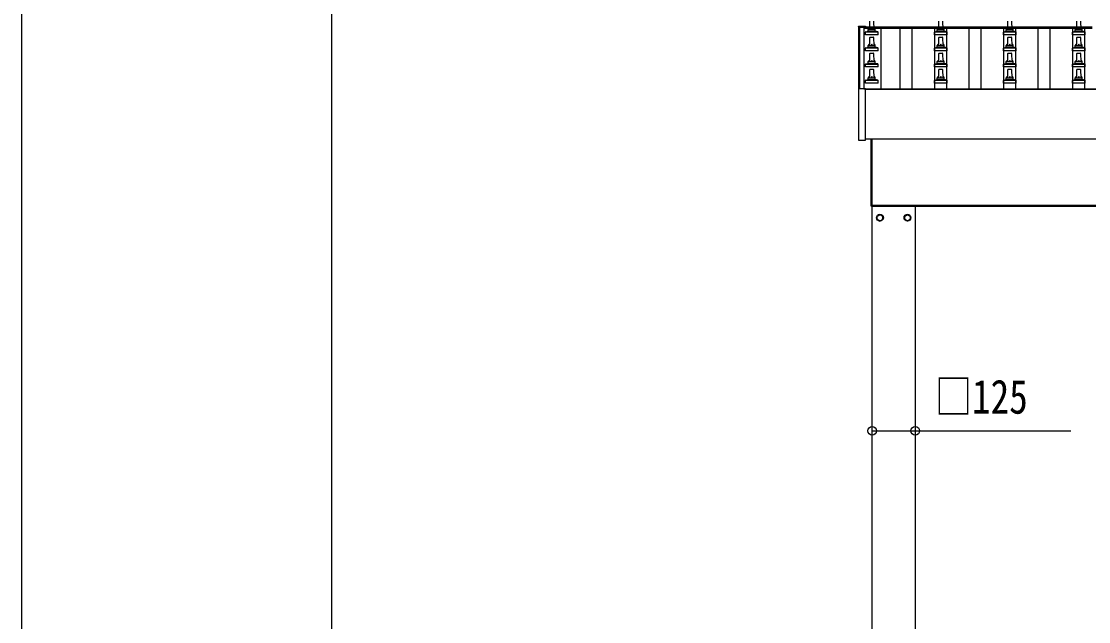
# Model space of a CAD drawing. Units: millimetres, scale not verified. Extents: x -12615 to 12615, y -8910 to 8910.
# Drawn here: x -12615 to -9521, y -3891 to -2149 of the extents above; entities that cross this region are included whole.
import ezdxf
from ezdxf.enums import TextEntityAlignment as Align

# ---------------------------------------------------------------- set-up
doc = ezdxf.new("R2010")
doc.units = ezdxf.units.MM
doc.header["$LTSCALE"] = 40
for name, color, linetype in [('0-4_YKK_13', 4, 'Continuous'), ('0-5_YKK_A1', 4, 'Continuous'), ('0-6_YKK_D', 6, 'Continuous'), ('0-7_YKK_ZWAK', 7, 'Continuous')]:
    doc.layers.add(name, color=color, linetype=linetype)
doc.styles.add('ＭＳ ゴシック', font='')
doc.styles.get('ＭＳ ゴシック').set_extended_font_data('MS Gothic')

msp = doc.modelspace()

# ---------------------------------------------------------------- linework, layer by layer
at = {"layer": '0-4_YKK_13'}
for p, q in [((-10188.31, -2164.25), (-10188.31, -2164.84)), ((-10188.31, -2164.84), (-10188.31, -2345.17)), ((-10187.31, -2163.73), (-10169.31, -2163.73)), ((-10168.31, -2165.18), (-10168.31, -2164.25)), ((-10168.31, -2165.18), (-10168.31, -2164.84)), ((-10156, -2172.92), (-10155.28, -2149.4)), ((-10144.73, -2149.4), (-10144, -2172.92)), ((-9956, -2172.92), (-9955.28, -2149.4)), ((-9944.73, -2149.4), (-9944, -2172.92)), ((-9756, -2172.92), (-9755.28, -2149.4)), ((-9744.73, -2149.4), (-9744, -2172.92)), ((-9556, -2172.92), (-9555.28, -2149.4)), ((-9544.73, -2149.4), (-9544, -2172.92)), ((-10168.25, -2188.42), (-10168.25, -2180.71)), ((-10131.75, -2188.42), (-10168.25, -2188.42)), ((-10167.87, -2179.92), (-10132.13, -2179.92)), ((-10167.49, -2179.74), (-10160.77, -2178.11)), ((-10160.38, -2177.92), (-10139.62, -2177.92)), ((-10160, -2177.14), (-10160, -2172.92)), ((-10159, -2172.92), (-10141, -2172.92)), ((-10156, -2219.59), (-10155.28, -2196.06)), ((-10154.28, -2195.09), (-10145.73, -2195.09)), ((-10144.73, -2196.06), (-10144, -2219.59)), ((-10140, -2177.14), (-10140, -2172.92)), ((-10132.52, -2179.74), (-10139.24, -2178.11)), ((-10131.75, -2188.42), (-10131.75, -2180.71)), ((-9968.25, -2188.42), (-9968.25, -2180.71)), ((-9931.75, -2188.42), (-9968.25, -2188.42)), ((-9967.87, -2179.92), (-9932.13, -2179.92)), ((-9967.49, -2179.74), (-9960.77, -2178.11)), ((-9960.38, -2177.92), (-9939.62, -2177.92)), ((-9960, -2177.14), (-9960, -2172.92)), ((-9959, -2172.92), (-9941, -2172.92)), ((-9956, -2219.59), (-9955.28, -2196.06)), ((-9954.28, -2195.09), (-9945.73, -2195.09)), ((-9944.73, -2196.06), (-9944, -2219.59)), ((-9940, -2177.14), (-9940, -2172.92)), ((-9932.52, -2179.74), (-9939.24, -2178.11)), ((-9931.75, -2188.42), (-9931.75, -2180.71)), ((-9768.25, -2188.42), (-9768.25, -2180.71)), ((-9731.75, -2188.42), (-9768.25, -2188.42)), ((-9767.87, -2179.92), (-9732.13, -2179.92)), ((-9767.49, -2179.74), (-9760.77, -2178.11)), ((-9760.38, -2177.92), (-9739.62, -2177.92)), ((-9760, -2177.14), (-9760, -2172.92)), ((-9759, -2172.92), (-9741, -2172.92)), ((-9756, -2219.59), (-9755.28, -2196.06)), ((-9754.28, -2195.09), (-9745.73, -2195.09)), ((-9744.73, -2196.06), (-9744, -2219.59)), ((-9740, -2177.14), (-9740, -2172.92)), ((-9732.52, -2179.74), (-9739.24, -2178.11)), ((-9731.75, -2188.42), (-9731.75, -2180.71)), ((-9568.25, -2188.42), (-9568.25, -2180.71)), ((-9531.75, -2188.42), (-9568.25, -2188.42)), ((-9567.87, -2179.92), (-9532.13, -2179.92)), ((-9567.49, -2179.74), (-9560.77, -2178.11)), ((-9560.38, -2177.92), (-9539.62, -2177.92)), ((-9560, -2177.14), (-9560, -2172.92)), ((-9559, -2172.92), (-9541, -2172.92)), ((-9556, -2219.59), (-9555.28, -2196.06)), ((-9554.28, -2195.09), (-9545.73, -2195.09)), ((-9544.73, -2196.06), (-9544, -2219.59)), ((-9540, -2177.14), (-9540, -2172.92)), ((-9532.52, -2179.74), (-9539.24, -2178.11)), ((-9531.75, -2188.42), (-9531.75, -2180.71)), ((-10168.25, -2235.09), (-10168.25, -2227.37)), ((-10167.87, -2226.59), (-10132.13, -2226.59)), ((-10167.49, -2226.4), (-10160.77, -2224.77)), ((-10160.38, -2224.59), (-10139.62, -2224.59)), ((-10160, -2223.8), (-10160, -2219.59)), ((-10159, -2219.59), (-10141, -2219.59)), ((-10140, -2223.8), (-10140, -2219.59)), ((-10132.52, -2226.4), (-10139.24, -2224.77)), ((-10131.75, -2235.09), (-10131.75, -2227.37)), ((-9968.25, -2235.09), (-9968.25, -2227.37)), ((-9967.87, -2226.59), (-9932.13, -2226.59)), ((-9967.49, -2226.4), (-9960.77, -2224.77)), ((-9960.38, -2224.59), (-9939.62, -2224.59)), ((-9960, -2223.8), (-9960, -2219.59)), ((-9959, -2219.59), (-9941, -2219.59)), ((-9940, -2223.8), (-9940, -2219.59)), ((-9932.52, -2226.4), (-9939.24, -2224.77)), ((-9931.75, -2235.09), (-9931.75, -2227.37)), ((-9768.25, -2235.09), (-9768.25, -2227.37)), ((-9767.87, -2226.59), (-9732.13, -2226.59)), ((-9767.49, -2226.4), (-9760.77, -2224.77)), ((-9760.38, -2224.59), (-9739.62, -2224.59)), ((-9760, -2223.8), (-9760, -2219.59)), ((-9759, -2219.59), (-9741, -2219.59)), ((-9740, -2223.8), (-9740, -2219.59)), ((-9732.52, -2226.4), (-9739.24, -2224.77)), ((-9731.75, -2235.09), (-9731.75, -2227.37)), ((-9568.25, -2235.09), (-9568.25, -2227.37)), ((-9567.87, -2226.59), (-9532.13, -2226.59)), ((-9567.49, -2226.4), (-9560.77, -2224.77)), ((-9560.38, -2224.59), (-9539.62, -2224.59)), ((-9560, -2223.8), (-9560, -2219.59)), ((-9559, -2219.59), (-9541, -2219.59)), ((-9540, -2223.8), (-9540, -2219.59)), ((-9532.52, -2226.4), (-9539.24, -2224.77)), ((-9531.75, -2235.09), (-9531.75, -2227.37)), ((-10131.75, -2235.09), (-10168.25, -2235.09)), ((-10156, -2266.26), (-10155.28, -2242.73)), ((-10154.28, -2241.76), (-10145.73, -2241.76)), ((-10144.73, -2242.73), (-10144, -2266.26)), ((-9931.75, -2235.09), (-9968.25, -2235.09)), ((-9956, -2266.26), (-9955.28, -2242.73)), ((-9954.28, -2241.76), (-9945.73, -2241.76)), ((-9944.73, -2242.73), (-9944, -2266.26)), ((-9731.75, -2235.09), (-9768.25, -2235.09)), ((-9756, -2266.26), (-9755.28, -2242.73)), ((-9754.28, -2241.76), (-9745.73, -2241.76)), ((-9744.73, -2242.73), (-9744, -2266.26)), ((-9531.75, -2235.09), (-9568.25, -2235.09)), ((-9556, -2266.26), (-9555.28, -2242.73)), ((-9554.28, -2241.76), (-9545.73, -2241.76)), ((-9544.73, -2242.73), (-9544, -2266.26)), ((-10168.25, -2281.76), (-10168.25, -2274.04)), ((-10131.75, -2281.76), (-10168.25, -2281.76)), ((-10167.87, -2273.26), (-10132.13, -2273.26)), ((-10167.49, -2273.07), (-10160.77, -2271.44)), ((-10160.38, -2271.26), (-10139.62, -2271.26)), ((-10160, -2270.47), (-10160, -2266.26)), ((-10159, -2266.26), (-10141, -2266.26)), ((-10154.28, -2288.42), (-10145.73, -2288.42)), ((-10140, -2270.47), (-10140, -2266.26)), ((-10132.52, -2273.07), (-10139.24, -2271.44)), ((-10131.75, -2281.76), (-10131.75, -2274.04)), ((-9968.25, -2281.76), (-9968.25, -2274.04)), ((-9931.75, -2281.76), (-9968.25, -2281.76)), ((-9967.87, -2273.26), (-9932.13, -2273.26)), ((-9967.49, -2273.07), (-9960.77, -2271.44)), ((-9960.38, -2271.26), (-9939.62, -2271.26)), ((-9960, -2270.47), (-9960, -2266.26)), ((-9959, -2266.26), (-9941, -2266.26)), ((-9954.28, -2288.42), (-9945.73, -2288.42)), ((-9940, -2270.47), (-9940, -2266.26)), ((-9932.52, -2273.07), (-9939.24, -2271.44)), ((-9931.75, -2281.76), (-9931.75, -2274.04)), ((-9768.25, -2281.76), (-9768.25, -2274.04)), ((-9731.75, -2281.76), (-9768.25, -2281.76)), ((-9767.87, -2273.26), (-9732.13, -2273.26)), ((-9767.49, -2273.07), (-9760.77, -2271.44)), ((-9760.38, -2271.26), (-9739.62, -2271.26)), ((-9760, -2270.47), (-9760, -2266.26)), ((-9759, -2266.26), (-9741, -2266.26)), ((-9754.28, -2288.42), (-9745.73, -2288.42)), ((-9740, -2270.47), (-9740, -2266.26)), ((-9732.52, -2273.07), (-9739.24, -2271.44)), ((-9731.75, -2281.76), (-9731.75, -2274.04)), ((-9568.25, -2281.76), (-9568.25, -2274.04)), ((-9531.75, -2281.76), (-9568.25, -2281.76)), ((-9567.87, -2273.26), (-9532.13, -2273.26)), ((-9567.49, -2273.07), (-9560.77, -2271.44)), ((-9560.38, -2271.26), (-9539.62, -2271.26)), ((-9560, -2270.47), (-9560, -2266.26)), ((-9559, -2266.26), (-9541, -2266.26)), ((-9554.28, -2288.42), (-9545.73, -2288.42)), ((-9540, -2270.47), (-9540, -2266.26)), ((-9532.52, -2273.07), (-9539.24, -2271.44)), ((-9531.75, -2281.76), (-9531.75, -2274.04)), ((-10167.87, -2319.92), (-10132.13, -2319.92)), ((-10167.49, -2319.74), (-10160.77, -2318.11)), ((-10160.38, -2317.92), (-10139.62, -2317.92)), ((-10160, -2317.14), (-10160, -2312.92)), ((-10159, -2312.92), (-10141, -2312.92)), ((-10156, -2312.92), (-10155.28, -2289.4)), ((-10144.73, -2289.4), (-10144, -2312.92)), ((-10140, -2317.14), (-10140, -2312.92)), ((-10132.52, -2319.74), (-10139.24, -2318.11)), ((-9967.87, -2319.92), (-9932.13, -2319.92)), ((-9967.49, -2319.74), (-9960.77, -2318.11)), ((-9960.38, -2317.92), (-9939.62, -2317.92)), ((-9960, -2317.14), (-9960, -2312.92)), ((-9959, -2312.92), (-9941, -2312.92)), ((-9956, -2312.92), (-9955.28, -2289.4)), ((-9944.73, -2289.4), (-9944, -2312.92)), ((-9940, -2317.14), (-9940, -2312.92)), ((-9932.52, -2319.74), (-9939.24, -2318.11)), ((-9767.87, -2319.92), (-9732.13, -2319.92)), ((-9767.49, -2319.74), (-9760.77, -2318.11)), ((-9760.38, -2317.92), (-9739.62, -2317.92)), ((-9760, -2317.14), (-9760, -2312.92)), ((-9759, -2312.92), (-9741, -2312.92)), ((-9756, -2312.92), (-9755.28, -2289.4)), ((-9744.73, -2289.4), (-9744, -2312.92)), ((-9740, -2317.14), (-9740, -2312.92)), ((-9732.52, -2319.74), (-9739.24, -2318.11)), ((-9567.87, -2319.92), (-9532.13, -2319.92)), ((-9567.49, -2319.74), (-9560.77, -2318.11)), ((-9560.38, -2317.92), (-9539.62, -2317.92)), ((-9560, -2317.14), (-9560, -2312.92)), ((-9559, -2312.92), (-9541, -2312.92)), ((-9556, -2312.92), (-9555.28, -2289.4)), ((-9544.73, -2289.4), (-9544, -2312.92)), ((-9540, -2317.14), (-9540, -2312.92)), ((-9532.52, -2319.74), (-9539.24, -2318.11)), ((-10188.31, -2345.34), (-10188.31, -2493.34)), ((-10187.31, -2344.84), (-10187.81, -2344.84)), ((-10169.31, -2344.84), (-10187.31, -2344.84)), ((-10168.81, -2344.84), (-10169.31, -2344.84)), ((-10168.31, -2493.34), (-10168.31, -2345.34)), ((-10168.25, -2328.42), (-10168.25, -2320.71)), ((-10131.75, -2328.42), (-10168.25, -2328.42)), ((-10131.75, -2328.42), (-10131.75, -2320.71)), ((-9968.25, -2328.42), (-9968.25, -2320.71)), ((-9931.75, -2328.42), (-9968.25, -2328.42)), ((-9931.75, -2328.42), (-9931.75, -2320.71)), ((-9768.25, -2328.42), (-9768.25, -2320.71)), ((-9731.75, -2328.42), (-9768.25, -2328.42)), ((-9731.75, -2328.42), (-9731.75, -2320.71)), ((-9568.25, -2328.42), (-9568.25, -2320.71)), ((-9531.75, -2328.42), (-9568.25, -2328.42)), ((-9531.75, -2328.42), (-9531.75, -2320.71)), ((-10187.81, -2493.84), (-10168.81, -2493.84)), ((-10152, -2685.18), (-10152, -2491.21)), ((-10150, -2491.21), (-10150, -2685.18)), ((-10150, -2685.18), (-10152, -2685.18)), ((-10117.91, -2718.93), (-10118.01, -2718.93)), ((-10117.91, -2719.43), (-10118.01, -2719.43)), ((-10055.1, -2718.93), (-10055, -2718.93)), ((-10055.1, -2719.43), (-10055, -2719.43))]:
    msp.add_line(p, q, dxfattribs=at)
for points in [[(-10188.31, -2164.25), (-10188.27, -2164.06), (-10188.19, -2163.93), (-10188.11, -2163.85), (-10188.02, -2163.79), (-10187.94, -2163.76), (-10187.89, -2163.75), (-10187.85, -2163.75), (-10187.81, -2163.74), (-10187.62, -2163.73), (-10187.44, -2163.73), (-10187.31, -2163.73)], [(-10169.31, -2163.73), (-10169.11, -2163.73), (-10168.94, -2163.73), (-10168.8, -2163.74), (-10168.73, -2163.75), (-10168.68, -2163.76), (-10168.58, -2163.8), (-10168.45, -2163.89), (-10168.36, -2164.02), (-10168.35, -2164.05)]]:
    msp.add_lwpolyline(points, dxfattribs=at)
for points in [[(-10126.5, -2709.37), (-10135, -2714.28), (-10135, -2724.09), (-10126.5, -2729), (-10118, -2724.09), (-10118, -2714.28)], [(-10046.5, -2709.37), (-10038, -2714.28), (-10038, -2724.09), (-10046.5, -2729), (-10055, -2724.09), (-10055, -2714.28)]]:
    msp.add_lwpolyline(points, close=True, dxfattribs=at)
for centre, radius in [((-10126.5, -2719.18), 10), ((-10126.5, -2719.18), 8.5), ((-10046.5, -2719.18), 10), ((-10046.5, -2719.18), 8.5)]:
    msp.add_circle(centre, radius, dxfattribs=at)
for centre, radius, start, end in [((-10168.81, -2164.25), 0.499, 0.00068, 23.5008), ((-10167.25, -2180.71), 1, 103.62699, 180), ((-10161, -2177.14), 1, 283.62699, 0), ((-10155.92, -2173.56), 4.13, 90, 171.17633), ((-10159, -2173.92), 1, 90, 180), ((-10154.28, -2196.09), 1, 90, 178.60509), ((-10146.67, -2172.92), 4.83, 133.60282, 180), ((-10153.34, -2172.92), 4.83, 0, 46.39718), ((-10145.73, -2196.09), 1, 1.39491, 90), ((-10144.09, -2173.56), 4.13, 8.82367, 90), ((-10141, -2173.92), 1, 0, 90), ((-10139, -2177.14), 1, 180, 256.37301), ((-10132.75, -2180.71), 1, 0, 76.37301), ((-9967.25, -2180.71), 1, 103.62699, 180), ((-9961, -2177.14), 1, 283.62699, 0), ((-9955.92, -2173.56), 4.13, 90, 171.17633), ((-9959, -2173.92), 1, 90, 180), ((-9954.28, -2196.09), 1, 90, 178.60509), ((-9946.67, -2172.92), 4.83, 133.60282, 180), ((-9953.34, -2172.92), 4.83, 0, 46.39718), ((-9945.73, -2196.09), 1, 1.39491, 90), ((-9944.09, -2173.56), 4.13, 8.82367, 90), ((-9941, -2173.92), 1, 0, 90), ((-9939, -2177.14), 1, 180, 256.37301), ((-9932.75, -2180.71), 1, 0, 76.37301), ((-9767.25, -2180.71), 1, 103.62699, 180), ((-9761, -2177.14), 1, 283.62699, 0), ((-9755.92, -2173.56), 4.13, 90, 171.17633), ((-9759, -2173.92), 1, 90, 180), ((-9754.28, -2196.09), 1, 90, 178.60509), ((-9746.67, -2172.92), 4.83, 133.60282, 180), ((-9753.34, -2172.92), 4.83, 0, 46.39718), ((-9745.73, -2196.09), 1, 1.39491, 90), ((-9744.09, -2173.56), 4.13, 8.82367, 90), ((-9741, -2173.92), 1, 0, 90), ((-9739, -2177.14), 1, 180, 256.37301), ((-9732.75, -2180.71), 1, 0, 76.37301), ((-9567.25, -2180.71), 1, 103.62699, 180), ((-9561, -2177.14), 1, 283.62699, 0), ((-9555.92, -2173.56), 4.13, 90, 171.17633), ((-9559, -2173.92), 1, 90, 180), ((-9554.28, -2196.09), 1, 90, 178.60509), ((-9546.67, -2172.92), 4.83, 133.60282, 180), ((-9553.34, -2172.92), 4.83, 0, 46.39718), ((-9545.73, -2196.09), 1, 1.39491, 90), ((-9544.09, -2173.56), 4.13, 8.82367, 90), ((-9541, -2173.92), 1, 0, 90), ((-9539, -2177.14), 1, 180, 256.37301), ((-9532.75, -2180.71), 1, 0, 76.37301), ((-10167.25, -2227.37), 1, 103.62699, 180), ((-10161, -2223.8), 1, 283.62699, 0), ((-10155.92, -2220.22), 4.13, 90, 171.17633), ((-10159, -2220.59), 1, 90, 180), ((-10146.67, -2219.59), 4.83, 133.60282, 180), ((-10153.34, -2219.59), 4.83, 0, 46.39718), ((-10144.09, -2220.22), 4.13, 8.82367, 90), ((-10141, -2220.59), 1, 0, 90), ((-10139, -2223.8), 1, 180, 256.37301), ((-10132.75, -2227.37), 1, 0, 76.37301), ((-9967.25, -2227.37), 1, 103.62699, 180), ((-9961, -2223.8), 1, 283.62699, 0), ((-9955.92, -2220.22), 4.13, 90, 171.17633), ((-9959, -2220.59), 1, 90, 180), ((-9946.67, -2219.59), 4.83, 133.60282, 180), ((-9953.34, -2219.59), 4.83, 0, 46.39718), ((-9944.09, -2220.22), 4.13, 8.82367, 90), ((-9941, -2220.59), 1, 0, 90), ((-9939, -2223.8), 1, 180, 256.37301), ((-9932.75, -2227.37), 1, 0, 76.37301), ((-9767.25, -2227.37), 1, 103.62699, 180), ((-9761, -2223.8), 1, 283.62699, 0), ((-9755.92, -2220.22), 4.13, 90, 171.17633), ((-9759, -2220.59), 1, 90, 180), ((-9746.67, -2219.59), 4.83, 133.60282, 180), ((-9753.34, -2219.59), 4.83, 0, 46.39718), ((-9744.09, -2220.22), 4.13, 8.82367, 90), ((-9741, -2220.59), 1, 0, 90), ((-9739, -2223.8), 1, 180, 256.37301), ((-9732.75, -2227.37), 1, 0, 76.37301), ((-9567.25, -2227.37), 1, 103.62699, 180), ((-9561, -2223.8), 1, 283.62699, 0), ((-9555.92, -2220.22), 4.13, 90, 171.17633), ((-9559, -2220.59), 1, 90, 180), ((-9546.67, -2219.59), 4.83, 133.60282, 180), ((-9553.34, -2219.59), 4.83, 0, 46.39718), ((-9544.09, -2220.22), 4.13, 8.82367, 90), ((-9541, -2220.59), 1, 0, 90), ((-9539, -2223.8), 1, 180, 256.37301), ((-9532.75, -2227.37), 1, 0, 76.37301), ((-10154.28, -2242.76), 1, 90, 178.60509), ((-10145.73, -2242.76), 1, 1.39491, 90), ((-9954.28, -2242.76), 1, 90, 178.60509), ((-9945.73, -2242.76), 1, 1.39491, 90), ((-9754.28, -2242.76), 1, 90, 178.60509), ((-9745.73, -2242.76), 1, 1.39491, 90), ((-9554.28, -2242.76), 1, 90, 178.60509), ((-9545.73, -2242.76), 1, 1.39491, 90), ((-10167.25, -2274.04), 1, 103.62699, 180), ((-10161, -2270.47), 1, 283.62699, 0), ((-10155.92, -2266.89), 4.13, 90, 171.17633), ((-10159, -2267.26), 1, 90, 180), ((-10154.28, -2289.42), 1, 90, 178.60509), ((-10146.67, -2266.26), 4.83, 133.60282, 180), ((-10153.34, -2266.26), 4.83, 0, 46.39718), ((-10145.73, -2289.42), 1, 1.39491, 90), ((-10144.09, -2266.89), 4.13, 8.82367, 90), ((-10141, -2267.26), 1, 0, 90), ((-10139, -2270.47), 1, 180, 256.37301), ((-10132.75, -2274.04), 1, 0, 76.37301), ((-9967.25, -2274.04), 1, 103.62699, 180), ((-9961, -2270.47), 1, 283.62699, 0), ((-9955.92, -2266.89), 4.13, 90, 171.17633), ((-9959, -2267.26), 1, 90, 180), ((-9954.28, -2289.42), 1, 90, 178.60509), ((-9946.67, -2266.26), 4.83, 133.60282, 180), ((-9953.34, -2266.26), 4.83, 0, 46.39718), ((-9945.73, -2289.42), 1, 1.39491, 90), ((-9944.09, -2266.89), 4.13, 8.82367, 90), ((-9941, -2267.26), 1, 0, 90), ((-9939, -2270.47), 1, 180, 256.37301), ((-9932.75, -2274.04), 1, 0, 76.37301), ((-9767.25, -2274.04), 1, 103.62699, 180), ((-9761, -2270.47), 1, 283.62699, 0), ((-9755.92, -2266.89), 4.13, 90, 171.17633), ((-9759, -2267.26), 1, 90, 180), ((-9754.28, -2289.42), 1, 90, 178.60509), ((-9746.67, -2266.26), 4.83, 133.60282, 180), ((-9753.34, -2266.26), 4.83, 0, 46.39718), ((-9745.73, -2289.42), 1, 1.39491, 90), ((-9744.09, -2266.89), 4.13, 8.82367, 90), ((-9741, -2267.26), 1, 0, 90), ((-9739, -2270.47), 1, 180, 256.37301), ((-9732.75, -2274.04), 1, 0, 76.37301), ((-9567.25, -2274.04), 1, 103.62699, 180), ((-9561, -2270.47), 1, 283.62699, 0), ((-9555.92, -2266.89), 4.13, 90, 171.17633), ((-9559, -2267.26), 1, 90, 180), ((-9554.28, -2289.42), 1, 90, 178.60509), ((-9546.67, -2266.26), 4.83, 133.60282, 180), ((-9553.34, -2266.26), 4.83, 0, 46.39718), ((-9545.73, -2289.42), 1, 1.39491, 90), ((-9544.09, -2266.89), 4.13, 8.82367, 90), ((-9541, -2267.26), 1, 0, 90), ((-9539, -2270.47), 1, 180, 256.37301), ((-9532.75, -2274.04), 1, 0, 76.37301), ((-10167.25, -2320.71), 1, 103.62699, 180), ((-10161, -2317.14), 1, 283.62699, 0), ((-10155.92, -2313.56), 4.13, 90, 171.17633), ((-10159, -2313.92), 1, 90, 180), ((-10146.67, -2312.92), 4.83, 133.60282, 180), ((-10153.34, -2312.92), 4.83, 0, 46.39718), ((-10144.09, -2313.56), 4.13, 8.82367, 90), ((-10141, -2313.92), 1, 0, 90), ((-10139, -2317.14), 1, 180, 256.37301), ((-10132.75, -2320.71), 1, 0, 76.37301), ((-9967.25, -2320.71), 1, 103.62699, 180), ((-9961, -2317.14), 1, 283.62699, 0), ((-9955.92, -2313.56), 4.13, 90, 171.17633), ((-9959, -2313.92), 1, 90, 180), ((-9946.67, -2312.92), 4.83, 133.60282, 180), ((-9953.34, -2312.92), 4.83, 0, 46.39718), ((-9944.09, -2313.56), 4.13, 8.82367, 90), ((-9941, -2313.92), 1, 0, 90), ((-9939, -2317.14), 1, 180, 256.37301), ((-9932.75, -2320.71), 1, 0, 76.37301), ((-9767.25, -2320.71), 1, 103.62699, 180), ((-9761, -2317.14), 1, 283.62699, 0), ((-9755.92, -2313.56), 4.13, 90, 171.17633), ((-9759, -2313.92), 1, 90, 180), ((-9746.67, -2312.92), 4.83, 133.60282, 180), ((-9753.34, -2312.92), 4.83, 0, 46.39718), ((-9744.09, -2313.56), 4.13, 8.82367, 90), ((-9741, -2313.92), 1, 0, 90), ((-9739, -2317.14), 1, 180, 256.37301), ((-9732.75, -2320.71), 1, 0, 76.37301), ((-9567.25, -2320.71), 1, 103.62699, 180), ((-9561, -2317.14), 1, 283.62699, 0), ((-9555.92, -2313.56), 4.13, 90, 171.17633), ((-9559, -2313.92), 1, 90, 180), ((-9546.67, -2312.92), 4.83, 133.60282, 180), ((-9553.34, -2312.92), 4.83, 0, 46.39718), ((-9544.09, -2313.56), 4.13, 8.82367, 90), ((-9541, -2313.92), 1, 0, 90), ((-9539, -2317.14), 1, 180, 256.37301), ((-9532.75, -2320.71), 1, 0, 76.37301), ((-10187.81, -2345.34), 0.5, 90, 180), ((-10168.81, -2345.34), 0.5, 0, 90), ((-10187.81, -2493.34), 0.5, 180, 270), ((-10168.81, -2493.34), 0.5, 270, 0), ((-10126.5, -2719.18), 8.6, 171.25399, 188.74601), ((-10126.5, -2719.18), 8.6, 111.25399, 128.74601), ((-10126.5, -2719.18), 8.6, 51.25399, 68.74601), ((-10126.5, -2719.18), 8.6, 1.66581, 8.74601), ((-10126.5, -2719.18), 8.6, 351.25399, 358.33419), ((-10046.5, -2719.18), 8.6, 171.25399, 178.33419), ((-10046.5, -2719.18), 8.6, 181.66581, 188.74601), ((-10046.5, -2719.18), 8.6, 111.25399, 128.74601), ((-10046.5, -2719.18), 8.6, 51.25399, 68.74601), ((-10046.5, -2719.18), 8.6, 351.25399, 8.74601), ((-10126.5, -2719.18), 8.6, 231.25399, 248.74601), ((-10126.5, -2719.18), 8.6, 291.25399, 308.74601), ((-10046.5, -2719.18), 8.6, 231.25399, 248.74601), ((-10046.5, -2719.18), 8.6, 291.25399, 308.74601)]:
    msp.add_arc(centre, radius, start, end, dxfattribs=at)
at = {"layer": '0-5_YKK_A1'}
for p, q in [((-10173, -2165.18), (-9511, -2165.18)), ((-10173, -2165.18), (-10173, -2168.77)), ((-10185, -2165.88), (-10173, -2165.88)), ((-10185, -2344.84), (-10185, -2165.88)), ((-10173, -2165.88), (-10173, -2344.84)), ((-10173, -2168.77), (-9511, -2168.77)), ((-10123.5, -2168.77), (-10123.5, -2344.78)), ((-10067.5, -2344.78), (-10067.5, -2168.77)), ((-10032.5, -2344.78), (-10032.5, -2168.77)), ((-9967.5, -2344.78), (-9967.5, -2168.77)), ((-9932.5, -2344.78), (-9932.5, -2168.77)), ((-9867.5, -2344.78), (-9867.5, -2168.77)), ((-9832.5, -2344.78), (-9832.5, -2168.77)), ((-9767.5, -2344.78), (-9767.5, -2168.77)), ((-9732.5, -2344.78), (-9732.5, -2168.77)), ((-9667.5, -2344.78), (-9667.5, -2168.77)), ((-9632.5, -2344.78), (-9632.5, -2168.77)), ((-9567.5, -2344.78), (-9567.5, -2168.77)), ((-9532.5, -2344.78), (-9532.5, -2168.77)), ((-10173, -2344.78), (-5327, -2344.78)), ((-10168.31, -2346.34), (-5331.7, -2346.34)), ((-5331.7, -2491.21), (-10168.31, -2491.21)), ((-10150, -2682.18), (-5443.5, -2682.18)), ((-10150, -2685.18), (-5443.5, -2685.18)), ((-10149, -5482.18), (-10149, -2685.18)), ((-10024, -2685.18), (-10024, -5482.18))]:
    msp.add_line(p, q, dxfattribs=at)
at = {"layer": '0-6_YKK_D'}
msp.add_lwpolyline([(-10149, -3337.18), (-10024, -3337.18), (-9573, -3337.18)], dxfattribs=at)
for centre in [(-10149, -3337.18), (-10024, -3337.18)]:
    msp.add_circle(centre, 12.75, dxfattribs=at)
at = {"layer": '0-7_YKK_ZWAK'}
msp.add_line((-11714.94, -7575), (-11714.94, 8325), dxfattribs=at)
msp.add_lwpolyline([(-12615, -8910), (12615, -8910), (12615, 8910), (-12615, 8910)], close=True, dxfattribs=at)

# ---------------------------------------------------------------- texts
at = {"layer": '0-6_YKK_D', "style": 'ＭＳ ゴシック', "width": 0.8}
msp.add_text('□125', height=98.97, dxfattribs=at).set_placement((-9967.4, -3317.18), align=Align.BOTTOM_LEFT)

doc.saveas('drawing.dxf')
